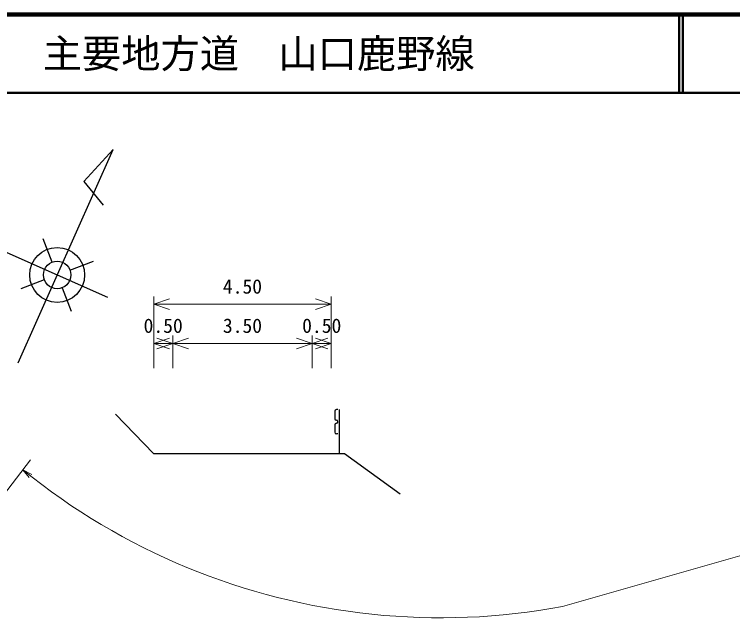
# Model space of a CAD drawing. Units: millimetres, scale not verified. Extents: x 40000 to 680000, y 20000 to 380000.
# Drawn here: x 213128 to 304578, y 303020 to 380000 of the extents above; entities that cross this region are included whole.
import ezdxf
from ezdxf.enums import TextEntityAlignment as Align

# ---------------------------------------------------------------- set-up
doc = ezdxf.new("R2010")
doc.units = ezdxf.units.MM
doc.header["$LTSCALE"] = 1000
for name, color, linetype, lineweight in [('M-BGD', 7, 'Continuous', 25), ('M-STR-HTXT', 7, 'Continuous', 13), ('M-TTL', 2, 'Continuous', 140), ('M-TTL-LINE', 7, 'Continuous', 50)]:
    doc.layers.add(name, color=color, linetype=linetype, lineweight=lineweight)
doc.layers.add('M-TTL-TXT', color=7, linetype='Continuous')
doc.styles.add('ＭＳ ゴシック', font='')
doc.styles.get('ＭＳ ゴシック').set_extended_font_data('MS Gothic')

msp = doc.modelspace()

# ---------------------------------------------------------------- linework, layer by layer
at = {"layer": 'M-BGD'}
for p, q in [((213596, 335611), (225692, 362791)), ((225692, 362791), (221959, 358706)), ((221959, 358706), (224445, 355684)), ((217950, 348436), (216802, 351423)), ((212182, 349648), (224972, 343956)), ((220211, 347430), (223198, 348577)), ((216943, 346175), (213956, 345028)), ((219204, 345169), (220352, 342182)), ((253929, 329457), (253929, 328492)), ((254315, 329650), (254122, 329650)), ((254508, 324068), (254508, 329650)), ((253929, 327720), (253929, 326756)), ((254315, 326563), (254122, 326563))]:
    msp.add_line(p, q, dxfattribs=at)
msp.add_lwpolyline([(226000, 329067), (230849, 324068), (255162, 324068), (262244, 318925)], dxfattribs=at)
for radius in [3500, 1750]:
    msp.add_circle((218577, 346802), radius, dxfattribs=at)
for centre, start, end in [((254122, 329457), 90, 180), ((254122, 328492), 180, 270), ((254122, 327720), 90, 180), ((254122, 328106), 270, 90), ((254122, 326756), 180, 270)]:
    msp.add_arc(centre, 193, start, end, dxfattribs=at)
at = {"layer": 'M-STR-HTXT'}
for p, q in [((230865, 334911), (230865, 344074)), ((253474, 334911), (253474, 344074)), ((230865, 343074), (232865, 343741)), ((230865, 343074), (253474, 343074)), ((230865, 343074), (232865, 342408)), ((253474, 343074), (251474, 343741)), ((253474, 343074), (251474, 342408)), ((282917, 304565), (407717, 340344)), ((230865, 338074), (232865, 338741)), ((233284, 338074), (231284, 338741)), ((233284, 334911), (233284, 339074)), ((233284, 338074), (235284, 338741)), ((251055, 338074), (249055, 338741)), ((251055, 334911), (251055, 339074)), ((251055, 338074), (253055, 338741)), ((253474, 338074), (251474, 338741)), ((230865, 338074), (233284, 338074)), ((230865, 338074), (232865, 337408)), ((233284, 338074), (231284, 337408)), ((233284, 338074), (251055, 338074)), ((233284, 338074), (235284, 337408)), ((251055, 338074), (249055, 337408)), ((251055, 338074), (253474, 338074)), ((251055, 338074), (253055, 337408)), ((253474, 338074), (251474, 337408)), ((215183, 323232), (187355, 287231)), ((214211, 321974), (215024, 320993)), ((214211, 321974), (215339, 321381))]:
    msp.add_line(p, q, dxfattribs=at)
msp.add_lwpolyline([(214211, 321974), (215403, 321025), (216612, 320098), (217838, 319193), (219080, 318310), (220338, 317450), (221611, 316613), (222899, 315798), (224201, 315008), (225518, 314240), (226848, 313497), (228191, 312777), (229547, 312082), (230915, 311412), (232296, 310766), (233687, 310146), (235090, 309550), (236503, 308980), (237926, 308436), (239359, 307917), (240801, 307424), (242251, 306958), (243710, 306517), (245176, 306103), (246650, 305715), (248130, 305355), (249617, 305020), (251110, 304713), (252607, 304433), (254110, 304180), (255617, 303953), (257127, 303754), (258641, 303583), (260158, 303439), (261678, 303322), (263199, 303232), (264721, 303170), (266245, 303135), (267768, 303128), (269292, 303149), (270815, 303197), (272337, 303272), (273857, 303375), (275375, 303505), (276891, 303662), (278403, 303847), (279912, 304059), (281417, 304299), (282917, 304565)], dxfattribs=at)
at = {"layer": 'M-TTL'}
msp.add_line((680000, 380000), (40000, 380000), dxfattribs=at)
at = {"layer": 'M-TTL-LINE'}
for p, q in [((297750, 380000), (297750, 370000)), ((298250, 380000), (298250, 370000)), ((40000, 370000), (680000, 370000))]:
    msp.add_line(p, q, dxfattribs=at)

# ---------------------------------------------------------------- texts
at = {"layer": 'M-STR-HTXT', "style": 'ＭＳ ゴシック'}
for s, p in [('4.50', (242169, 343874)), ('0.50', (232074, 338874)), ('3.50', (242169, 338874)), ('0.50', (252264, 338874))]:
    msp.add_text(s, height=1833, dxfattribs=at).set_placement(p, align=Align.BOTTOM_CENTER)
at = {"layer": 'M-TTL-TXT', "style": 'ＭＳ ゴシック'}
msp.add_text('主要地方道\u3000山口鹿野線', height=3666, dxfattribs=at).set_placement((216734, 375000), align=Align.MIDDLE_LEFT)

doc.saveas('drawing.dxf')
